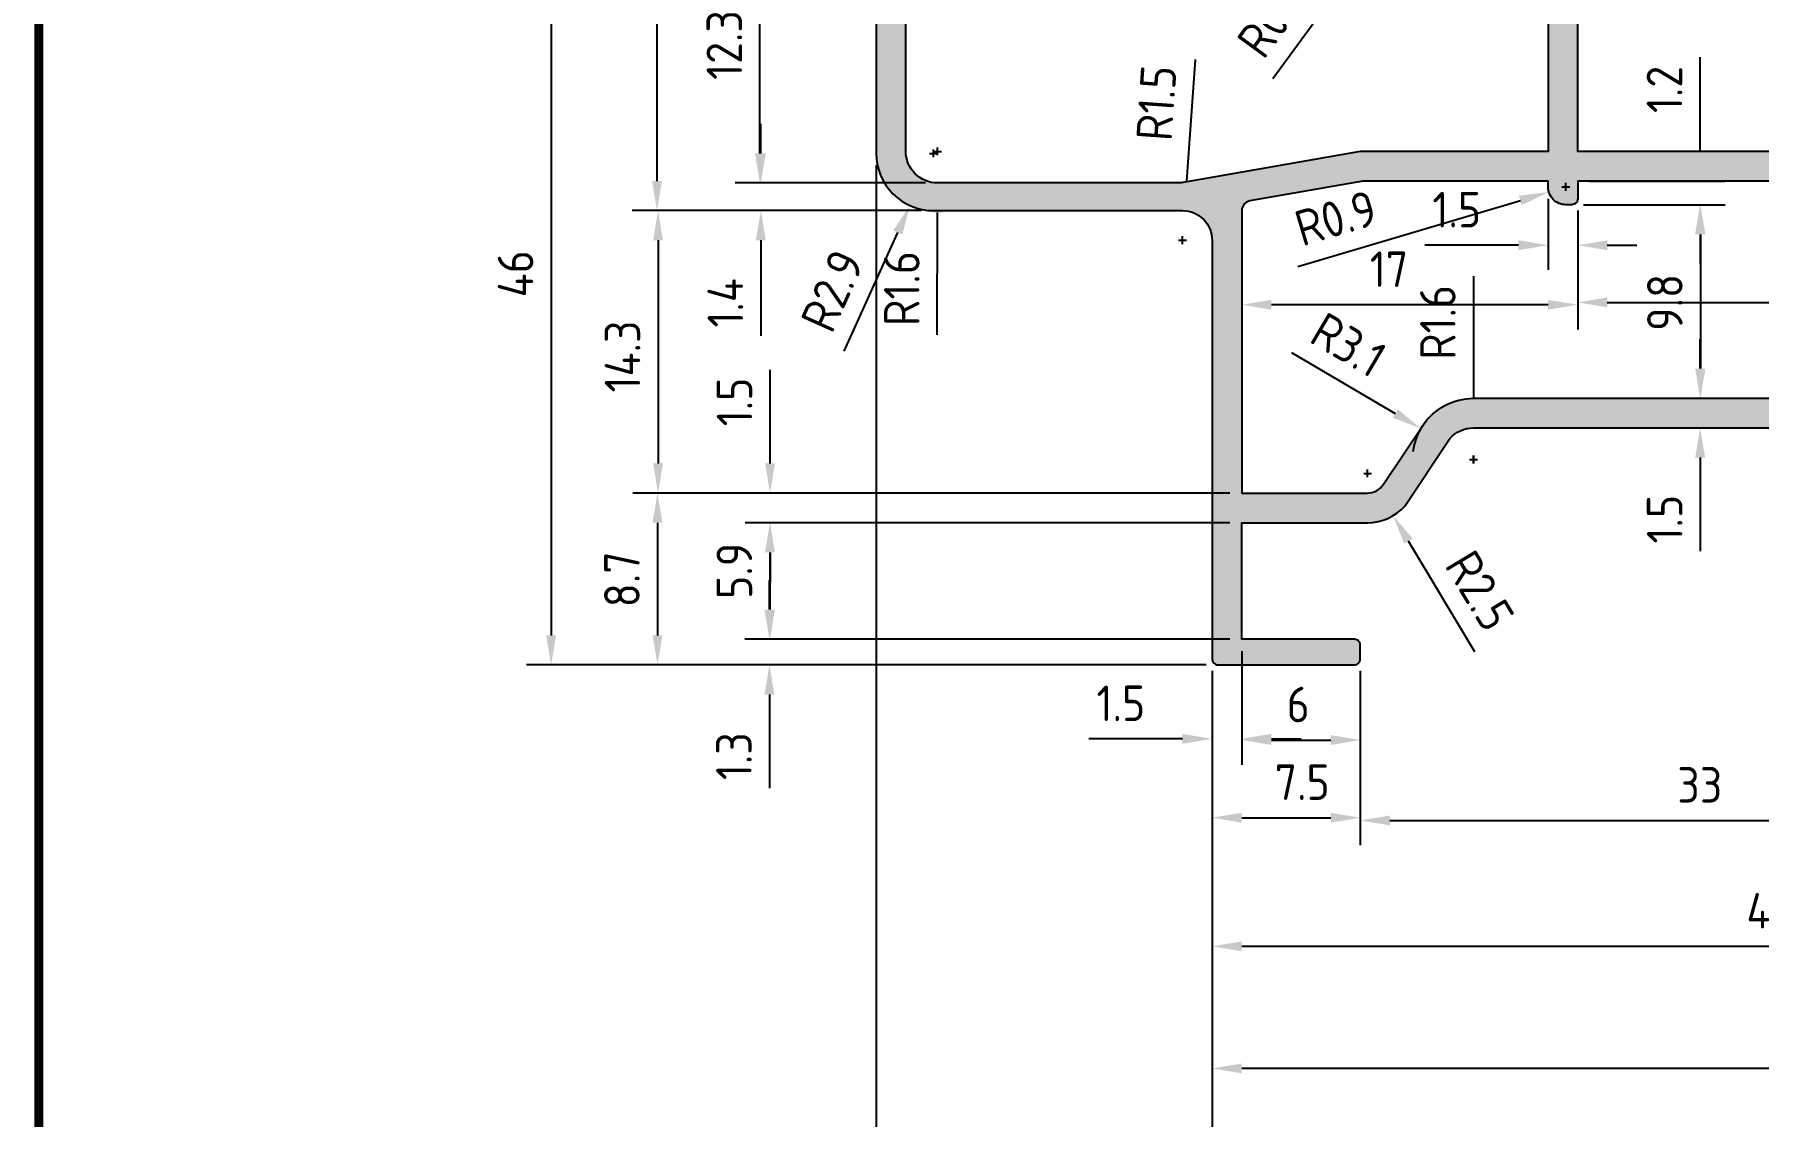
# Model space of a CAD drawing. Extents: x -182 to 128, y 228 to 491.
# Drawn here: x -52.3 to 34.9, y 345.1 to 399.9 of the extents above; entities that cross this region are included whole.
import ezdxf

# ---------------------------------------------------------------- set-up
doc = ezdxf.new("R2010")
doc.units = 0
doc.header["$MEASUREMENT"] = 0
doc.linetypes.add('SOLID', pattern=[0])
doc.layers.get('0').update_dxf_attribs({"linetype": 'SOLID'})
doc.layers.add('DIM', color=5, linetype='SOLID')
doc.layers.add('FRAME 025', color=7, linetype='Continuous', lineweight=15)
doc.styles.add('ISO Proportional', font='isocp')
doc.dimstyles.new('1', dxfattribs={"dimtxt": 1.8, "dimasz": 1.5, "dimexe": 1.25, "dimexo": 0.6, "dimgap": 0.5, "dimtad": 0, "dimdec": 1, "dimdsep": 46, "dimlunit": 6, "dimtxsty": 'ISO Proportional', "dimcen": 0.2, "dimclrd": 252, "dimclre": 252, "dimclrt": 5, "dimadec": 0, "dimazin": 0, "dimtfac": 1, "dimtdec": 1, "dimtofl": 0, "dimtmove": 0, "dimatfit": 3, "dimfxl": 1.25, "dimtvp": 1, "dimtolj": 1, "dimtzin": 0, "dimarcsym": 0})

# ---------------------------------------------------------------- blocks, each defined once
blk = doc.blocks.new('*D332')
at = {"layer": 'Defpoints', "color": 0, "linetype": 'Continuous', "transparency": 16777216}
for p in [(-9.73, 439.686), (-9.73, 412.436), (81.77, 339.934)]:
    blk.add_point(p, dxfattribs=at)
at = {"layer": 'DIM', "color": 252, "linetype": 'Continuous', "lineweight": -2, "transparency": 16777216}
for p, q in [((-9.73, 413.036), (-9.73, 440.936)), ((81.77, 340.534), (81.77, 440.936)), ((80.27, 439.686), (-8.23, 439.686))]:
    blk.add_line(p, q, dxfattribs=at)
at = {"layer": 'DIM', "color": 252, "linetype": 'Continuous', "transparency": 16777216}
for points in [[(-8.23, 439.936), (-8.23, 439.436), (-9.73, 439.686)], [(80.27, 439.936), (80.27, 439.436), (81.77, 439.686)]]:
    blk.add_solid(points, dxfattribs=at)
at = {"layer": 'DIM', "color": 5, "linetype": 'Continuous', "transparency": 16777216, "insert": (30.982, 441.486), "char_height": 1.8, "attachment_point": 5, "style": 'ISO Proportional'}
blk.add_mtext('\\A1;91.5', dxfattribs=at)
blk = doc.blocks.new('*D362')
at = {"layer": 'Defpoints', "color": 0, "linetype": 'Continuous', "transparency": 16777216}
for p in [(7.27, 368.234), (67.77, 314.234), (7.27, 298.976)]:
    blk.add_point(p, dxfattribs=at)
at = {"layer": 'DIM', "color": 252, "linetype": 'Continuous', "lineweight": -2, "transparency": 16777216}
for p, q in [((7.27, 367.634), (7.27, 297.726)), ((67.77, 313.634), (67.77, 297.726)), ((66.27, 298.976), (8.77, 298.976))]:
    blk.add_line(p, q, dxfattribs=at)
at = {"layer": 'DIM', "color": 252, "linetype": 'Continuous', "transparency": 16777216}
for points in [[(8.77, 299.226), (8.77, 298.726), (7.27, 298.976)], [(66.27, 299.226), (66.27, 298.726), (67.77, 298.976)]]:
    blk.add_solid(points, dxfattribs=at)
at = {"layer": 'DIM', "color": 5, "linetype": 'Continuous', "transparency": 16777216, "insert": (41.304, 300.776), "char_height": 1.8, "attachment_point": 5, "style": 'ISO Proportional'}
blk.add_mtext('\\A1;60.5', dxfattribs=at)
blk = doc.blocks.new('*D363')
at = {"layer": 'Defpoints', "color": 0, "linetype": 'Continuous', "transparency": 16777216}
for p in [(-9.73, 393.834), (7.27, 368.234), (-9.73, 298.837)]:
    blk.add_point(p, dxfattribs=at)
at = {"layer": 'DIM', "color": 252, "linetype": 'Continuous', "lineweight": -2, "transparency": 16777216}
for p, q in [((-9.73, 393.234), (-9.73, 297.587)), ((7.27, 367.634), (7.27, 297.587)), ((5.77, 298.837), (-8.23, 298.837))]:
    blk.add_line(p, q, dxfattribs=at)
at = {"layer": 'DIM', "color": 252, "linetype": 'Continuous', "transparency": 16777216}
for points in [[(-8.23, 299.087), (-8.23, 298.587), (-9.73, 298.837)], [(5.77, 299.087), (5.77, 298.587), (7.27, 298.837)]]:
    blk.add_solid(points, dxfattribs=at)
at = {"layer": 'DIM', "color": 5, "linetype": 'Continuous', "transparency": 16777216, "insert": (-2.115, 300.637), "char_height": 1.8, "attachment_point": 5, "style": 'ISO Proportional'}
blk.add_mtext('\\A1;17', dxfattribs=at)
blk = doc.blocks.new('*D364')
at = {"layer": 'Defpoints', "color": 0, "linetype": 'Continuous', "transparency": 16777216}
for p in [(-9.73, 393.834), (81.77, 339.934), (81.77, 294.654)]:
    blk.add_point(p, dxfattribs=at)
at = {"layer": 'DIM', "color": 252, "linetype": 'Continuous', "lineweight": -2, "transparency": 16777216}
for p, q in [((-9.73, 393.234), (-9.73, 293.404)), ((81.77, 339.334), (81.77, 293.404)), ((-8.23, 294.654), (80.27, 294.654))]:
    blk.add_line(p, q, dxfattribs=at)
at = {"layer": 'DIM', "color": 252, "linetype": 'Continuous', "transparency": 16777216}
for points in [[(-8.23, 294.904), (-8.23, 294.404), (-9.73, 294.654)], [(80.27, 294.904), (80.27, 294.404), (81.77, 294.654)]]:
    blk.add_solid(points, dxfattribs=at)
at = {"layer": 'DIM', "color": 5, "linetype": 'Continuous', "transparency": 16777216, "insert": (33.665, 296.454), "char_height": 1.8, "attachment_point": 5, "style": 'ISO Proportional'}
blk.add_mtext('\\A1;91.5', dxfattribs=at)
blk = doc.blocks.new('*D365')
at = {"layer": 'Defpoints', "color": 0, "linetype": 'Continuous', "transparency": 16777216}
for p in [(7.27, 368.234), (68.27, 367.934), (7.27, 347.508)]:
    blk.add_point(p, dxfattribs=at)
at = {"layer": 'DIM', "color": 252, "linetype": 'Continuous', "lineweight": -2, "transparency": 16777216}
for p, q in [((7.27, 367.634), (7.27, 346.258)), ((68.27, 367.334), (68.27, 346.258)), ((66.77, 347.508), (8.77, 347.508))]:
    blk.add_line(p, q, dxfattribs=at)
at = {"layer": 'DIM', "color": 252, "linetype": 'Continuous', "transparency": 16777216}
for points in [[(8.77, 347.758), (8.77, 347.258), (7.27, 347.508)], [(66.77, 347.758), (66.77, 347.258), (68.27, 347.508)]]:
    blk.add_solid(points, dxfattribs=at)
at = {"layer": 'DIM', "color": 5, "linetype": 'Continuous', "transparency": 16777216, "insert": (37.837, 349.308), "char_height": 1.8, "attachment_point": 5, "style": 'ISO Proportional'}
blk.add_mtext('\\A1;61', dxfattribs=at)
blk = doc.blocks.new('*D366')
at = {"layer": 'Defpoints', "color": 0, "linetype": 'Continuous', "transparency": 16777216}
for p in [(52.27, 369.434), (7.27, 368.234), (7.27, 353.69)]:
    blk.add_point(p, dxfattribs=at)
at = {"layer": 'DIM', "color": 252, "linetype": 'Continuous', "lineweight": -2, "transparency": 16777216}
for p, q in [((52.27, 368.834), (52.27, 352.44)), ((7.27, 367.634), (7.27, 352.44)), ((50.77, 353.69), (8.77, 353.69))]:
    blk.add_line(p, q, dxfattribs=at)
at = {"layer": 'DIM', "color": 252, "linetype": 'Continuous', "transparency": 16777216}
for points in [[(8.77, 353.94), (8.77, 353.44), (7.27, 353.69)], [(50.77, 353.94), (50.77, 353.44), (52.27, 353.69)]]:
    blk.add_solid(points, dxfattribs=at)
at = {"layer": 'DIM', "color": 5, "linetype": 'Continuous', "transparency": 16777216, "insert": (35.506, 355.49), "char_height": 1.8, "attachment_point": 5, "style": 'ISO Proportional'}
blk.add_mtext('\\A1;45', dxfattribs=at)
blk = doc.blocks.new('*D368')
at = {"layer": 'Defpoints', "color": 0, "linetype": 'Continuous', "transparency": 16777216}
for p in [(7.27, 368.234), (14.77, 368.234), (14.77, 360.202)]:
    blk.add_point(p, dxfattribs=at)
at = {"layer": 'DIM', "color": 252, "linetype": 'Continuous', "lineweight": -2, "transparency": 16777216}
for p, q in [((7.27, 367.634), (7.27, 358.952)), ((14.77, 367.634), (14.77, 358.952)), ((8.77, 360.202), (13.27, 360.202))]:
    blk.add_line(p, q, dxfattribs=at)
at = {"layer": 'DIM', "color": 252, "linetype": 'Continuous', "transparency": 16777216}
for points in [[(8.77, 360.452), (8.77, 359.952), (7.27, 360.202)], [(13.27, 360.452), (13.27, 359.952), (14.77, 360.202)]]:
    blk.add_solid(points, dxfattribs=at)
at = {"layer": 'DIM', "color": 5, "linetype": 'Continuous', "transparency": 16777216, "insert": (11.831, 362.002), "char_height": 1.8, "attachment_point": 5, "style": 'ISO Proportional'}
blk.add_mtext('\\A1;7.5', dxfattribs=at)
blk = doc.blocks.new('*D369')
at = {"layer": 'Defpoints', "color": 0, "linetype": 'Continuous', "transparency": 16777216}
for p in [(14.77, 368.234), (47.77, 368.234), (47.77, 360.064)]:
    blk.add_point(p, dxfattribs=at)
at = {"layer": 'DIM', "color": 252, "linetype": 'Continuous', "lineweight": -2, "transparency": 16777216}
for p, q in [((14.77, 367.634), (14.77, 358.814)), ((47.77, 367.634), (47.77, 358.814)), ((16.27, 360.064), (46.27, 360.064))]:
    blk.add_line(p, q, dxfattribs=at)
at = {"layer": 'DIM', "color": 252, "linetype": 'Continuous', "transparency": 16777216}
for points in [[(16.27, 360.314), (16.27, 359.814), (14.77, 360.064)], [(46.27, 360.314), (46.27, 359.814), (47.77, 360.064)]]:
    blk.add_solid(points, dxfattribs=at)
at = {"layer": 'DIM', "color": 5, "linetype": 'Continuous', "transparency": 16777216, "insert": (31.95, 361.864), "char_height": 1.8, "attachment_point": 5, "style": 'ISO Proportional'}
blk.add_mtext('\\A1;33', dxfattribs=at)
blk = doc.blocks.new('*D371')
at = {"layer": 'Defpoints', "color": 0, "linetype": 'Continuous', "transparency": 16777216}
for p in [(8.77, 369.234), (14.77, 368.234), (14.77, 364.134)]:
    blk.add_point(p, dxfattribs=at)
at = {"layer": 'DIM', "color": 252, "linetype": 'Continuous', "lineweight": -2, "transparency": 16777216}
for p, q in [((8.77, 368.634), (8.77, 362.884)), ((14.77, 367.634), (14.77, 362.884)), ((10.27, 364.134), (13.27, 364.134))]:
    blk.add_line(p, q, dxfattribs=at)
at = {"layer": 'DIM', "color": 252, "linetype": 'Continuous', "transparency": 16777216}
for points in [[(10.27, 364.384), (10.27, 363.884), (8.77, 364.134)], [(13.27, 364.384), (13.27, 363.884), (14.77, 364.134)]]:
    blk.add_solid(points, dxfattribs=at)
at = {"layer": 'DIM', "color": 5, "linetype": 'Continuous', "transparency": 16777216, "insert": (11.627, 365.934), "char_height": 1.8, "attachment_point": 5, "style": 'ISO Proportional'}
blk.add_mtext('\\A1;6', dxfattribs=at)
blk = doc.blocks.new('*D372')
at = {"layer": 'Defpoints', "color": 0, "linetype": 'Continuous', "transparency": 16777216}
for p in [(8.77, 369.234), (7.27, 368.234), (7.27, 364.195)]:
    blk.add_point(p, dxfattribs=at)
at = {"layer": 'DIM', "color": 252, "linetype": 'Continuous', "lineweight": -2, "transparency": 16777216}
for p, q in [((8.77, 368.634), (8.77, 362.945)), ((7.27, 367.634), (7.27, 362.945)), ((5.77, 364.195), (1.035, 364.195)), ((10.27, 364.195), (11.77, 364.195))]:
    blk.add_line(p, q, dxfattribs=at)
at = {"layer": 'DIM', "color": 252, "linetype": 'Continuous', "transparency": 16777216}
for points in [[(5.77, 364.445), (5.77, 363.945), (7.27, 364.195)], [(10.27, 364.445), (10.27, 363.945), (8.77, 364.195)]]:
    blk.add_solid(points, dxfattribs=at)
at = {"layer": 'DIM', "color": 5, "linetype": 'Continuous', "transparency": 16777216, "insert": (2.652, 365.995), "char_height": 1.8, "attachment_point": 5, "style": 'ISO Proportional'}
blk.add_mtext('\\A1;1.5', dxfattribs=at)
blk = doc.blocks.new('*D375')
at = {"layer": 'Defpoints', "color": 0, "linetype": 'Continuous', "transparency": 16777216}
for p in [(-8.23, 413.936), (-26.182, 367.934), (7.57, 367.934)]:
    blk.add_point(p, dxfattribs=at)
at = {"layer": 'DIM', "color": 252, "linetype": 'Continuous', "lineweight": -2, "transparency": 16777216}
for p, q in [((-8.83, 413.936), (-27.432, 413.936)), ((-26.182, 412.436), (-26.182, 369.434)), ((6.97, 367.934), (-27.432, 367.934))]:
    blk.add_line(p, q, dxfattribs=at)
at = {"layer": 'DIM', "color": 252, "linetype": 'Continuous', "transparency": 16777216}
for points in [[(-26.432, 412.436), (-25.932, 412.436), (-26.182, 413.936)], [(-26.432, 369.434), (-25.932, 369.434), (-26.182, 367.934)]]:
    blk.add_solid(points, dxfattribs=at)
at = {"layer": 'DIM', "color": 5, "linetype": 'Continuous', "transparency": 16777216, "insert": (-27.982, 387.737), "char_height": 1.8, "attachment_point": 5, "rotation": 90, "style": 'ISO Proportional'}
blk.add_mtext('\\A1;46', dxfattribs=at)
blk = doc.blocks.new('*D376')
at = {"layer": 'Defpoints', "color": 0, "linetype": 'Continuous', "transparency": 16777216}
for p in [(-20.822, 413.936), (-8.23, 413.936), (-6.83, 390.934)]:
    blk.add_point(p, dxfattribs=at)
at = {"layer": 'DIM', "color": 252, "linetype": 'Continuous', "lineweight": -2, "transparency": 16777216}
for p, q in [((-8.83, 413.936), (-22.072, 413.936)), ((-20.822, 392.434), (-20.822, 412.436)), ((-7.43, 390.934), (-22.072, 390.934))]:
    blk.add_line(p, q, dxfattribs=at)
at = {"layer": 'DIM', "color": 252, "linetype": 'Continuous', "transparency": 16777216}
for points in [[(-21.072, 412.436), (-20.572, 412.436), (-20.822, 413.936)], [(-21.072, 392.434), (-20.572, 392.434), (-20.822, 390.934)]]:
    blk.add_solid(points, dxfattribs=at)
at = {"layer": 'DIM', "color": 5, "linetype": 'Continuous', "transparency": 16777216, "insert": (-22.623, 403.669), "char_height": 1.8, "attachment_point": 5, "rotation": 90, "style": 'ISO Proportional'}
blk.add_mtext('\\A1;23', dxfattribs=at)
blk = doc.blocks.new('*D377')
at = {"layer": 'Defpoints', "color": 0, "linetype": 'Continuous', "transparency": 16777216}
for p in [(-6.83, 390.934), (-20.769, 376.634), (8.77, 376.634)]:
    blk.add_point(p, dxfattribs=at)
at = {"layer": 'DIM', "color": 252, "linetype": 'Continuous', "lineweight": -2, "transparency": 16777216}
for p, q in [((-7.43, 390.934), (-22.019, 390.934)), ((-20.769, 389.434), (-20.769, 378.134)), ((8.17, 376.634), (-22.019, 376.634))]:
    blk.add_line(p, q, dxfattribs=at)
at = {"layer": 'DIM', "color": 252, "linetype": 'Continuous', "transparency": 16777216}
for points in [[(-21.019, 389.434), (-20.519, 389.434), (-20.769, 390.934)], [(-21.019, 378.134), (-20.519, 378.134), (-20.769, 376.634)]]:
    blk.add_solid(points, dxfattribs=at)
at = {"layer": 'DIM', "color": 5, "linetype": 'Continuous', "transparency": 16777216, "insert": (-22.569, 383.55), "char_height": 1.8, "attachment_point": 5, "rotation": 90, "style": 'ISO Proportional'}
blk.add_mtext('\\A1;14.3', dxfattribs=at)
blk = doc.blocks.new('*D378')
at = {"layer": 'Defpoints', "color": 0, "linetype": 'Continuous', "transparency": 16777216}
for p in [(8.77, 376.634), (-20.799, 367.934), (7.57, 367.934)]:
    blk.add_point(p, dxfattribs=at)
at = {"layer": 'DIM', "color": 252, "linetype": 'Continuous', "lineweight": -2, "transparency": 16777216}
for p, q in [((8.17, 376.634), (-22.049, 376.634)), ((-20.799, 375.134), (-20.799, 369.434)), ((6.97, 367.934), (-22.049, 367.934))]:
    blk.add_line(p, q, dxfattribs=at)
at = {"layer": 'DIM', "color": 252, "linetype": 'Continuous', "transparency": 16777216}
for points in [[(-21.049, 375.134), (-20.549, 375.134), (-20.799, 376.634)], [(-21.049, 369.434), (-20.549, 369.434), (-20.799, 367.934)]]:
    blk.add_solid(points, dxfattribs=at)
at = {"layer": 'DIM', "color": 5, "linetype": 'Continuous', "transparency": 16777216, "insert": (-22.599, 372.269), "char_height": 1.8, "attachment_point": 5, "rotation": 90, "style": 'ISO Proportional'}
blk.add_mtext('\\A1;8.7', dxfattribs=at)
blk = doc.blocks.new('*D379')
at = {"layer": 'Defpoints', "color": 0, "linetype": 'Continuous', "transparency": 16777216}
for p in [(50.77, 392.434), (25.77, 391.534), (50.77, 386.288)]:
    blk.add_point(p, dxfattribs=at)
at = {"layer": 'DIM', "color": 252, "linetype": 'Continuous', "lineweight": -2, "transparency": 16777216}
for p, q in [((50.77, 391.834), (50.77, 385.038)), ((25.77, 390.934), (25.77, 385.038)), ((27.27, 386.288), (49.27, 386.288))]:
    blk.add_line(p, q, dxfattribs=at)
at = {"layer": 'DIM', "color": 252, "linetype": 'Continuous', "transparency": 16777216}
for points in [[(27.27, 386.538), (27.27, 386.038), (25.77, 386.288)], [(49.27, 386.538), (49.27, 386.038), (50.77, 386.288)]]:
    blk.add_solid(points, dxfattribs=at)
at = {"layer": 'DIM', "color": 5, "linetype": 'Continuous', "transparency": 16777216, "insert": (38.089, 388.088), "char_height": 1.8, "attachment_point": 5, "style": 'ISO Proportional'}
blk.add_mtext('\\A1;25', dxfattribs=at)
blk = doc.blocks.new('*D380')
at = {"layer": 'Defpoints', "color": 0, "linetype": 'Continuous', "transparency": 16777216}
for p in [(8.77, 375.134), (-15.107, 369.234), (8.77, 369.234)]:
    blk.add_point(p, dxfattribs=at)
at = {"layer": 'DIM', "color": 252, "linetype": 'Continuous', "lineweight": -2, "transparency": 16777216}
for p, q in [((8.17, 375.134), (-16.357, 375.134)), ((-15.107, 373.634), (-15.107, 370.734)), ((8.17, 369.234), (-16.357, 369.234))]:
    blk.add_line(p, q, dxfattribs=at)
at = {"layer": 'DIM', "color": 252, "linetype": 'Continuous', "transparency": 16777216}
for points in [[(-15.357, 373.634), (-14.857, 373.634), (-15.107, 375.134)], [(-15.357, 370.734), (-14.857, 370.734), (-15.107, 369.234)]]:
    blk.add_solid(points, dxfattribs=at)
at = {"layer": 'DIM', "color": 5, "linetype": 'Continuous', "transparency": 16777216, "insert": (-16.907, 372.698), "char_height": 1.8, "attachment_point": 5, "rotation": 90, "style": 'ISO Proportional'}
blk.add_mtext('\\A1;5.9', dxfattribs=at)
blk = doc.blocks.new('*D381')
at = {"layer": 'Defpoints', "color": 0, "linetype": 'Continuous', "transparency": 16777216}
for p in [(-15.101, 376.634), (8.77, 376.634), (8.77, 375.134)]:
    blk.add_point(p, dxfattribs=at)
at = {"layer": 'DIM', "color": 252, "linetype": 'Continuous', "lineweight": -2, "transparency": 16777216}
for p, q in [((-15.101, 378.134), (-15.101, 382.868)), ((8.17, 376.634), (-16.351, 376.634)), ((8.17, 375.134), (-16.351, 375.134)), ((-15.101, 373.634), (-15.101, 372.134))]:
    blk.add_line(p, q, dxfattribs=at)
at = {"layer": 'DIM', "color": 252, "linetype": 'Continuous', "transparency": 16777216}
for points in [[(-15.351, 378.134), (-14.851, 378.134), (-15.101, 376.634)], [(-15.351, 373.634), (-14.851, 373.634), (-15.101, 375.134)]]:
    blk.add_solid(points, dxfattribs=at)
at = {"layer": 'DIM', "color": 5, "linetype": 'Continuous', "transparency": 16777216, "insert": (-16.901, 381.251), "char_height": 1.8, "attachment_point": 5, "rotation": 90, "style": 'ISO Proportional'}
blk.add_mtext('\\A1;1.5', dxfattribs=at)
blk = doc.blocks.new('*D382')
at = {"layer": 'Defpoints', "color": 0, "linetype": 'Continuous', "transparency": 16777216}
for p in [(8.77, 369.234), (-15.132, 367.934), (7.57, 367.934)]:
    blk.add_point(p, dxfattribs=at)
at = {"layer": 'DIM', "color": 252, "linetype": 'Continuous', "lineweight": -2, "transparency": 16777216}
for p, q in [((-15.132, 370.734), (-15.132, 372.234)), ((8.17, 369.234), (-16.382, 369.234)), ((6.97, 367.934), (-16.382, 367.934)), ((-15.132, 366.434), (-15.132, 361.699))]:
    blk.add_line(p, q, dxfattribs=at)
at = {"layer": 'DIM', "color": 252, "linetype": 'Continuous', "transparency": 16777216}
for points in [[(-15.382, 370.734), (-14.882, 370.734), (-15.132, 369.234)], [(-15.382, 366.434), (-14.882, 366.434), (-15.132, 367.934)]]:
    blk.add_solid(points, dxfattribs=at)
at = {"layer": 'DIM', "color": 5, "linetype": 'Continuous', "transparency": 16777216, "insert": (-16.932, 363.316), "char_height": 1.8, "attachment_point": 5, "rotation": 90, "style": 'ISO Proportional'}
blk.add_mtext('\\A1;1.3', dxfattribs=at)
blk = doc.blocks.new('*D383')
at = {"layer": 'Defpoints', "color": 0, "linetype": 'Continuous', "transparency": 16777216}
for p in [(-15.567, 392.334), (-6.63, 392.334), (-6.83, 390.934)]:
    blk.add_point(p, dxfattribs=at)
at = {"layer": 'DIM', "color": 252, "linetype": 'Continuous', "lineweight": -2, "transparency": 16777216}
for p, q in [((-15.567, 393.834), (-15.567, 395.334)), ((-7.23, 392.334), (-16.817, 392.334)), ((-7.43, 390.934), (-16.817, 390.934)), ((-15.567, 389.434), (-15.567, 384.594))]:
    blk.add_line(p, q, dxfattribs=at)
at = {"layer": 'DIM', "color": 252, "linetype": 'Continuous', "transparency": 16777216}
for points in [[(-15.817, 393.834), (-15.317, 393.834), (-15.567, 392.334)], [(-15.817, 389.434), (-15.317, 389.434), (-15.567, 390.934)]]:
    blk.add_solid(points, dxfattribs=at)
at = {"layer": 'DIM', "color": 5, "linetype": 'Continuous', "transparency": 16777216, "insert": (-17.367, 386.264), "char_height": 1.8, "attachment_point": 5, "rotation": 90, "style": 'ISO Proportional'}
blk.add_mtext('\\A1;1.4', dxfattribs=at)
blk = doc.blocks.new('*D384')
at = {"layer": 'Defpoints', "color": 0, "linetype": 'Continuous', "transparency": 16777216}
for p in [(-15.617, 404.626), (-8.23, 404.626), (-6.63, 392.334)]:
    blk.add_point(p, dxfattribs=at)
at = {"layer": 'DIM', "color": 252, "linetype": 'Continuous', "lineweight": -2, "transparency": 16777216}
for p, q in [((-8.83, 404.626), (-16.867, 404.626)), ((-15.617, 393.834), (-15.617, 403.126)), ((-7.23, 392.334), (-16.867, 392.334))]:
    blk.add_line(p, q, dxfattribs=at)
at = {"layer": 'DIM', "color": 252, "linetype": 'Continuous', "transparency": 16777216}
for points in [[(-15.867, 403.126), (-15.367, 403.126), (-15.617, 404.626)], [(-15.867, 393.834), (-15.367, 393.834), (-15.617, 392.334)]]:
    blk.add_solid(points, dxfattribs=at)
at = {"layer": 'DIM', "color": 5, "linetype": 'Continuous', "transparency": 16777216, "insert": (-17.417, 399.319), "char_height": 1.8, "attachment_point": 5, "rotation": 90, "style": 'ISO Proportional'}
blk.add_mtext('\\A1;12.3', dxfattribs=at)
blk = doc.blocks.new('*D422')
at = {"layer": 'Defpoints', "color": 0, "linetype": 'Continuous', "transparency": 16777216}
for p in [(8.77, 390.933), (25.77, 391.534), (8.77, 386.17)]:
    blk.add_point(p, dxfattribs=at)
at = {"layer": 'DIM', "color": 252, "linetype": 'Continuous', "lineweight": -2, "transparency": 16777216}
for p, q in [((25.77, 390.934), (25.77, 384.92)), ((8.77, 390.333), (8.77, 384.92)), ((24.27, 386.17), (10.27, 386.17))]:
    blk.add_line(p, q, dxfattribs=at)
at = {"layer": 'DIM', "color": 252, "linetype": 'Continuous', "transparency": 16777216}
for points in [[(10.27, 386.42), (10.27, 385.92), (8.77, 386.17)], [(24.27, 386.42), (24.27, 385.92), (25.77, 386.17)]]:
    blk.add_solid(points, dxfattribs=at)
at = {"layer": 'DIM', "color": 5, "linetype": 'Continuous', "transparency": 16777216, "insert": (16.22, 387.97), "char_height": 1.8, "attachment_point": 5, "style": 'ISO Proportional'}
blk.add_mtext('\\A1;17', dxfattribs=at)
blk = doc.blocks.new('*D423')
at = {"layer": 'Defpoints', "color": 0, "linetype": 'Continuous', "transparency": 16777216}
for p in [(25.77, 392.434), (31.962, 392.434), (25.47, 391.234)]:
    blk.add_point(p, dxfattribs=at)
at = {"layer": 'DIM', "color": 252, "linetype": 'Continuous', "lineweight": -2, "transparency": 16777216}
for p, q in [((31.962, 393.934), (31.962, 398.702)), ((26.37, 392.434), (33.212, 392.434)), ((26.07, 391.234), (33.212, 391.234)), ((31.962, 389.734), (31.962, 388.234))]:
    blk.add_line(p, q, dxfattribs=at)
at = {"layer": 'DIM', "color": 252, "linetype": 'Continuous', "transparency": 16777216}
for points in [[(31.712, 393.934), (32.212, 393.934), (31.962, 392.434)], [(31.712, 389.734), (32.212, 389.734), (31.962, 391.234)]]:
    blk.add_solid(points, dxfattribs=at)
at = {"layer": 'DIM', "color": 5, "linetype": 'Continuous', "transparency": 16777216, "insert": (30.162, 397.068), "char_height": 1.8, "attachment_point": 5, "rotation": 90, "style": 'ISO Proportional'}
blk.add_mtext('\\A1;1.2', dxfattribs=at)
blk = doc.blocks.new('*D424')
at = {"layer": 'Defpoints', "color": 0, "linetype": 'Continuous', "transparency": 16777216}
for p in [(25.47, 391.234), (20.506, 381.434), (31.982, 381.434)]:
    blk.add_point(p, dxfattribs=at)
at = {"layer": 'DIM', "color": 252, "linetype": 'Continuous', "lineweight": -2, "transparency": 16777216}
for p, q in [((26.07, 391.234), (33.232, 391.234)), ((31.982, 389.734), (31.982, 382.934)), ((21.106, 381.434), (33.232, 381.434))]:
    blk.add_line(p, q, dxfattribs=at)
at = {"layer": 'DIM', "color": 252, "linetype": 'Continuous', "transparency": 16777216}
for points in [[(31.732, 389.734), (32.232, 389.734), (31.982, 391.234)], [(31.732, 382.934), (32.232, 382.934), (31.982, 381.434)]]:
    blk.add_solid(points, dxfattribs=at)
at = {"layer": 'DIM', "color": 5, "linetype": 'Continuous', "transparency": 16777216, "insert": (30.182, 386.288), "char_height": 1.8, "attachment_point": 5, "rotation": 90, "style": 'ISO Proportional'}
blk.add_mtext('\\A1;9.8', dxfattribs=at)
blk = doc.blocks.new('*D425')
at = {"layer": 'Defpoints', "color": 0, "linetype": 'Continuous', "transparency": 16777216}
for p in [(20.506, 381.434), (20.492, 379.934), (31.969, 379.934)]:
    blk.add_point(p, dxfattribs=at)
at = {"layer": 'DIM', "color": 252, "linetype": 'Continuous', "lineweight": -2, "transparency": 16777216}
for p, q in [((31.969, 382.934), (31.969, 384.434)), ((21.106, 381.434), (33.219, 381.434)), ((21.092, 379.934), (33.219, 379.934)), ((31.969, 378.434), (31.969, 373.699))]:
    blk.add_line(p, q, dxfattribs=at)
at = {"layer": 'DIM', "color": 252, "linetype": 'Continuous', "transparency": 16777216}
for points in [[(31.719, 382.934), (32.219, 382.934), (31.969, 381.434)], [(31.719, 378.434), (32.219, 378.434), (31.969, 379.934)]]:
    blk.add_solid(points, dxfattribs=at)
at = {"layer": 'DIM', "color": 5, "linetype": 'Continuous', "transparency": 16777216, "insert": (30.169, 375.316), "char_height": 1.8, "attachment_point": 5, "rotation": 90, "style": 'ISO Proportional'}
blk.add_mtext('\\A1;1.5', dxfattribs=at)
blk = doc.blocks.new('*D426')
at = {"layer": 'Defpoints', "color": 0, "linetype": 'Continuous', "transparency": 16777216}
for p in [(24.27, 392.134), (25.77, 391.534), (24.27, 389.184)]:
    blk.add_point(p, dxfattribs=at)
at = {"layer": 'DIM', "color": 252, "linetype": 'Continuous', "lineweight": -2, "transparency": 16777216}
for p, q in [((24.27, 391.534), (24.27, 387.934)), ((25.77, 390.934), (25.77, 387.934)), ((22.77, 389.184), (18.035, 389.184)), ((27.27, 389.184), (28.77, 389.184))]:
    blk.add_line(p, q, dxfattribs=at)
at = {"layer": 'DIM', "color": 252, "linetype": 'Continuous', "transparency": 16777216}
for points in [[(22.77, 389.434), (22.77, 388.934), (24.27, 389.184)], [(27.27, 389.434), (27.27, 388.934), (25.77, 389.184)]]:
    blk.add_solid(points, dxfattribs=at)
at = {"layer": 'DIM', "color": 5, "linetype": 'Continuous', "transparency": 16777216, "insert": (19.652, 390.984), "char_height": 1.8, "attachment_point": 5, "style": 'ISO Proportional'}
blk.add_mtext('\\A1;1.5', dxfattribs=at)
blk = doc.blocks.new('*D448')
at = {"layer": 'Defpoints', "color": 0, "linetype": 'Continuous', "transparency": 16777216}
for p in [(15.036, 404.041), (15.42, 404.566)]:
    blk.add_point(p, dxfattribs=at)
at = {"layer": 'DIM', "color": 252, "linetype": 'Continuous', "lineweight": -2, "transparency": 16777216}
for p, q in [((15.22, 404.566), (15.62, 404.566)), ((15.42, 404.366), (15.42, 404.766)), ((10.334, 397.618), (14.15, 402.831))]:
    blk.add_line(p, q, dxfattribs=at)
at = {"layer": 'DIM', "color": 252, "linetype": 'Continuous', "transparency": 16777216}
blk.add_solid([(13.948, 402.978), (14.351, 402.683), (15.036, 404.041)], dxfattribs=at)
at = {"layer": 'DIM', "color": 5, "linetype": 'Continuous', "transparency": 16777216, "insert": (10.346, 400.682), "char_height": 1.8, "attachment_point": 5, "rotation": 53.7959, "style": 'ISO Proportional'}
blk.add_mtext('\\A1;R0.7', dxfattribs=at)
blk = doc.blocks.new('*D450')
at = {"layer": 'Defpoints', "color": 0, "linetype": 'Continuous', "transparency": 16777216}
for p in [(-6.83, 393.834), (-8.024, 391.191)]:
    blk.add_point(p, dxfattribs=at)
at = {"layer": 'DIM', "color": 252, "linetype": 'Continuous', "lineweight": -2, "transparency": 16777216}
for p, q in [((-7.03, 393.834), (-6.63, 393.834)), ((-6.83, 393.634), (-6.83, 394.034)), ((-11.352, 383.818), (-8.641, 389.823))]:
    blk.add_line(p, q, dxfattribs=at)
at = {"layer": 'DIM', "color": 252, "linetype": 'Continuous', "transparency": 16777216}
blk.add_solid([(-8.869, 389.926), (-8.413, 389.721), (-8.024, 391.191)], dxfattribs=at)
at = {"layer": 'DIM', "color": 5, "linetype": 'Continuous', "transparency": 16777216, "insert": (-11.946, 386.878), "char_height": 1.8, "attachment_point": 5, "rotation": 65.70188, "style": 'ISO Proportional'}
blk.add_mtext('\\A1;R2.9', dxfattribs=at)
blk = doc.blocks.new('*D451')
at = {"layer": 'Defpoints', "color": 0, "linetype": 'Continuous', "transparency": 16777216}
for p in [(-6.63, 393.934), (-6.632, 392.334)]:
    blk.add_point(p, dxfattribs=at)
at = {"layer": 'DIM', "color": 252, "linetype": 'Continuous', "lineweight": -2, "transparency": 16777216}
for p, q in [((-6.83, 393.934), (-6.43, 393.934)), ((-6.63, 393.734), (-6.63, 394.134)), ((-6.638, 384.644), (-6.633, 390.834))]:
    blk.add_line(p, q, dxfattribs=at)
at = {"layer": 'DIM', "color": 252, "linetype": 'Continuous', "transparency": 16777216}
blk.add_solid([(-6.883, 390.834), (-6.383, 390.833), (-6.632, 392.334)], dxfattribs=at)
at = {"layer": 'DIM', "color": 5, "linetype": 'Continuous', "transparency": 16777216, "insert": (-8.436, 386.991), "char_height": 1.8, "attachment_point": 5, "rotation": 89.95369, "style": 'ISO Proportional'}
blk.add_mtext('\\A1;R1.6', dxfattribs=at)
blk = doc.blocks.new('*D452')
at = {"layer": 'Defpoints', "color": 0, "linetype": 'Continuous', "transparency": 16777216}
for p in [(5.874, 390.93), (5.77, 389.434)]:
    blk.add_point(p, dxfattribs=at)
at = {"layer": 'DIM', "color": 252, "linetype": 'Continuous', "lineweight": -2, "transparency": 16777216}
for p, q in [((6.409, 398.586), (5.979, 392.426)), ((5.57, 389.434), (5.97, 389.434)), ((5.77, 389.234), (5.77, 389.634))]:
    blk.add_line(p, q, dxfattribs=at)
at = {"layer": 'DIM', "color": 252, "linetype": 'Continuous', "transparency": 16777216}
blk.add_solid([(5.729, 392.444), (6.228, 392.409), (5.874, 390.93)], dxfattribs=at)
at = {"layer": 'DIM', "color": 5, "linetype": 'Continuous', "transparency": 16777216, "insert": (4.451, 396.38), "char_height": 1.8, "attachment_point": 5, "rotation": 86.00295, "style": 'ISO Proportional'}
blk.add_mtext('\\A1;R1.5', dxfattribs=at)
blk = doc.blocks.new('*D453')
at = {"layer": 'Defpoints', "color": 0, "linetype": 'Continuous', "transparency": 16777216}
for p in [(15.141, 377.634), (16.43, 375.491)]:
    blk.add_point(p, dxfattribs=at)
at = {"layer": 'DIM', "color": 252, "linetype": 'Continuous', "lineweight": -2, "transparency": 16777216}
for p, q in [((15.141, 377.434), (15.141, 377.834)), ((14.941, 377.634), (15.341, 377.634)), ((20.571, 368.606), (17.203, 374.206))]:
    blk.add_line(p, q, dxfattribs=at)
at = {"layer": 'DIM', "color": 252, "linetype": 'Continuous', "transparency": 16777216}
blk.add_solid([(17.417, 374.335), (16.989, 374.077), (16.43, 375.491)], dxfattribs=at)
at = {"layer": 'DIM', "color": 5, "linetype": 'Continuous', "transparency": 16777216, "insert": (20.816, 371.691), "char_height": 1.8, "attachment_point": 5, "rotation": 301.02364, "style": 'ISO Proportional'}
blk.add_mtext('\\A1;R2.5', dxfattribs=at)
blk = doc.blocks.new('*D454')
at = {"layer": 'Defpoints', "color": 0, "linetype": 'Continuous', "transparency": 16777216}
for p in [(17.833, 379.905), (20.506, 378.334)]:
    blk.add_point(p, dxfattribs=at)
at = {"layer": 'DIM', "color": 252, "linetype": 'Continuous', "lineweight": -2, "transparency": 16777216}
for p, q in [((11.282, 383.757), (16.54, 380.665)), ((20.306, 378.334), (20.706, 378.334)), ((20.506, 378.134), (20.506, 378.534))]:
    blk.add_line(p, q, dxfattribs=at)
blk.add_arc((20.506, 378.334), 3.1, 146.27698, 172.64784, dxfattribs=at)
at = {"layer": 'DIM', "color": 252, "linetype": 'Continuous', "transparency": 16777216}
blk.add_solid([(16.667, 380.881), (16.414, 380.45), (17.833, 379.905)], dxfattribs=at)
at = {"layer": 'DIM', "color": 5, "linetype": 'Continuous', "transparency": 16777216, "insert": (14.177, 384.143), "char_height": 1.8, "attachment_point": 5, "rotation": 329.5447, "style": 'ISO Proportional'}
blk.add_mtext('\\A1;R3.1', dxfattribs=at)
blk = doc.blocks.new('*D455')
at = {"layer": 'Defpoints', "color": 0, "linetype": 'Continuous', "transparency": 16777216}
for p in [(20.492, 379.934), (20.492, 378.334)]:
    blk.add_point(p, dxfattribs=at)
at = {"layer": 'DIM', "color": 252, "linetype": 'Continuous', "lineweight": -2, "transparency": 16777216}
for p, q in [((20.492, 387.623), (20.492, 381.434)), ((20.292, 378.334), (20.692, 378.334)), ((20.492, 378.134), (20.492, 378.534))]:
    blk.add_line(p, q, dxfattribs=at)
at = {"layer": 'DIM', "color": 252, "linetype": 'Continuous', "transparency": 16777216}
blk.add_solid([(20.242, 381.434), (20.742, 381.434), (20.492, 379.934)], dxfattribs=at)
at = {"layer": 'DIM', "color": 5, "linetype": 'Continuous', "transparency": 16777216, "insert": (18.692, 385.278), "char_height": 1.8, "attachment_point": 5, "rotation": 90, "style": 'ISO Proportional'}
blk.add_mtext('\\A1;R1.6', dxfattribs=at)
blk = doc.blocks.new('*D463')
at = {"layer": 'Defpoints', "color": 0, "linetype": 'Continuous', "transparency": 16777216}
for p in [(24.307, 391.878), (25.17, 392.134)]:
    blk.add_point(p, dxfattribs=at)
at = {"layer": 'DIM', "color": 252, "linetype": 'Continuous', "lineweight": -2, "transparency": 16777216}
for p, q in [((24.97, 392.134), (25.37, 392.134)), ((25.17, 391.934), (25.17, 392.334)), ((11.604, 388.11), (22.869, 391.451))]:
    blk.add_line(p, q, dxfattribs=at)
at = {"layer": 'DIM', "color": 252, "linetype": 'Continuous', "transparency": 16777216}
blk.add_solid([(22.798, 391.691), (22.94, 391.212), (24.307, 391.878)], dxfattribs=at)
at = {"layer": 'DIM', "color": 5, "linetype": 'Continuous', "transparency": 16777216, "insert": (13.531, 390.559), "char_height": 1.8, "attachment_point": 5, "rotation": 16.52043, "style": 'ISO Proportional'}
blk.add_mtext('\\A1;R0.9', dxfattribs=at)

msp = doc.modelspace()

# ---------------------------------------------------------------- hatches: boundary and pattern name
at = {"layer": 'FRAME 025', "linetype": 'Continuous', "true_color": 0xc7c8ca}
h = msp.add_hatch(color=9, dxfattribs=at)
h.dxf.hatch_style = 1
h.paths.add_polyline_path([(73.27, 392.364, 0.327538), (76.77, 397.134), (76.77, 411.936, 0.414214), (74.77, 413.936, 0.414214), (72.77, 411.936), (72.77, 410.886, 1), (73.77, 410.886), (73.77, 411.936), (75.57, 411.936), (75.57, 401.436), (73.77, 401.436), (73.77, 402.486, 1), (72.77, 402.486), (72.77, 400.536, 0.414214), (73.07, 400.236), (75.27, 400.236), (75.27, 396.884, -0.414214), (72.02, 393.634), (61.77, 393.634), (61.77, 411.979, 0.356906), (60.968, 412.959), (56.478, 413.914, 0.105104), (56.062, 413.914), (51.552, 412.955, 0.351336), (50.77, 411.979), (50.77, 393.934), (25.77, 393.934), (25.77, 411.979, 0.356906), (24.968, 412.959), (20.478, 413.914, 0.105104), (20.062, 413.914), (15.552, 412.955, 0.351336), (14.77, 411.979), (14.77, 404.566, 1), (16.07, 404.566), (16.07, 406.611), (17.182, 407.724, 0.668162), (16.97, 408.236), (16.27, 408.236), (16.27, 411.574), (20.27, 412.424), (24.27, 411.574), (24.27, 408.236), (23.57, 408.236, 0.674462), (23.361, 407.72), (24.27, 406.811), (24.27, 393.934), (14.77, 393.934), (5.696, 392.334), (-6.63, 392.334, -0.414214), (-8.23, 393.934), (-8.23, 404.626), (-6.73, 406.934), (-6.73, 412.436, 0.414214), (-8.23, 413.936, 0.414214), (-9.73, 412.436), (-9.73, 393.834, 0.414214), (-6.83, 390.934), (5.77, 390.934, -0.414214), (7.27, 389.434), (7.27, 368.234, 0.414214), (7.57, 367.934), (14.47, 367.934, 0.414214), (14.77, 368.234), (14.77, 368.934, 0.414214), (14.47, 369.234), (8.77, 369.234), (8.77, 375.134), (15.141, 375.134, 0.21521), (17.016, 375.98), (19.292, 379.392, -0.215149), (20.492, 379.934), (37.71, 379.934), (37.91, 380.134), (38.11, 379.934), (50.77, 379.934), (50.77, 369.234), (48.07, 369.234, 0.414214), (47.77, 368.934), (47.77, 368.234, 0.414214), (48.07, 367.934), (68.27, 367.934, 0.243992), (75.27, 354.443), (75.27, 351.434, 0.414214), (75.57, 351.134), (75.97, 351.134, 0.414214), (76.27, 351.434), (76.27, 352.734), (78.37, 352.734), (78.37, 350.434, 0.414214), (78.67, 350.134), (78.899, 350.134), (79.833, 344.905, -0.043859), (80.27, 339.934, -0.056684), (79.542, 333.534), (78.67, 333.534, 0.414214), (78.37, 333.234), (78.37, 330.934), (76.27, 330.934), (76.27, 332.234, 0.414214), (75.97, 332.534), (75.57, 332.534, 0.414214), (75.27, 332.234), (75.27, 329.734, 0.414214), (75.57, 329.434), (77.669, 329.434, -0.53633), (78.038, 328.879, -0.081274), (73.145, 321.083, -0.69108), (72.27, 321.413), (72.27, 324.034, 0.414214), (71.97, 324.334), (68.07, 324.334, 0.414214), (67.77, 324.034), (67.77, 321.834, 0.414214), (68.07, 321.534), (68.47, 321.534, 0.414214), (68.77, 321.834), (68.77, 323.134), (70.77, 323.134), (70.77, 315.634, -0.414214), (70.27, 315.134), (68.77, 315.134), (68.77, 316.734, 0.414214), (68.47, 317.034), (68.07, 317.034, 0.414214), (67.77, 316.734), (67.77, 314.234, 0.414214), (68.07, 313.934), (70.27, 313.934, 0.414214), (72.27, 315.934), (72.27, 317.18, -0.200371), (72.863, 318.602, 0.200372), (81.77, 339.934, 0.04368), (81.313, 345.145), (79.8, 353.621, 0.266775), (79.608, 353.85, -0.314688), (69.77, 367.934), (69.77, 387.594, -0.327538)])
h.paths.add_polyline_path([(9.183, 391.425), (14.901, 392.434), (24.27, 392.434), (24.27, 392.134, 0.414214), (25.17, 391.234), (25.47, 391.234, 0.414214), (25.77, 391.534), (25.77, 392.434), (50.77, 392.434), (50.77, 381.434), (20.506, 381.434, 0.250612), (17.927, 380.055), (15.941, 377.079, -0.250612), (15.109, 376.634), (8.77, 376.634), (8.77, 390.933, -0.363971)], flags=16)
h.paths.add_polyline_path([(52.27, 406.811), (53.185, 407.727, 0.661893), (52.97, 408.236), (52.27, 408.236), (52.27, 411.574), (56.27, 412.424), (60.27, 411.574), (60.27, 408.236), (59.57, 408.236, 0.674465), (59.361, 407.72), (60.47, 406.611), (60.47, 392.134), (69.249, 392.134, -0.618064), (69.569, 391.494, 0.162249), (68.27, 387.594), (68.27, 369.434), (52.27, 369.434)], flags=16)
h.paths.add_polyline_path([(36.589, 386.754), (39.589, 386.754), (39.589, 389.439), (36.589, 389.439)], flags=8)
h.paths.add_polyline_path([(59.234, 378.401), (61.844, 378.401), (61.844, 381.002), (59.234, 381.002)], flags=8)
h.paths.add_polyline_path([(44.585, 378.412), (47.72, 378.412), (47.72, 381.007), (44.585, 381.007)], flags=24)
h.paths.add_polyline_path([(40.109, 379.116), (40.109, 382.251), (37.515, 382.251), (37.515, 379.116)], flags=24)
h.paths.add_polyline_path([(14.96, 386.71), (17.48, 386.71), (17.48, 389.23), (14.96, 389.23)], flags=8)
h.paths.add_polyline_path([(31.529, 384.541), (31.529, 388.035), (28.921, 388.035), (28.921, 384.541)], flags=8)
h.paths.add_polyline_path([(18.085, 389.649), (21.22, 389.649), (21.22, 392.244), (18.085, 392.244)], flags=8)
h.paths.add_polyline_path([(54.937, 400.021), (58.465, 400.021), (58.465, 402.631), (54.937, 402.631)], flags=8)
h.paths.add_polyline_path([(56.409, 386.152), (61.317, 386.663), (61.04, 389.324), (56.132, 388.813)], flags=8)
h.paths.add_polyline_path([(11.561, 384.133), (15.44, 381.852), (16.755, 384.089), (12.876, 386.37)], flags=8)
h.paths.add_polyline_path([(19.952, 382.984), (19.952, 387.573), (17.351, 387.573), (17.351, 382.984)], flags=8)
h.paths.add_polyline_path([(11.523, 388.558), (16.306, 389.977), (15.564, 392.477), (10.781, 391.059)], flags=24)

# ---------------------------------------------------------------- linework, layer by layer
at = {"color": 5, "const_width": 0.451}
msp.add_lwpolyline([(128.219, 491.02), (-52.101, 491.02), (-52.101, 232.261)], dxfattribs=at)
at = {"linetype": 'SOLID'}
for points in [[(-9.73, 412.436), (-9.73, 393.834, 0.414214), (-6.83, 390.934), (5.77, 390.934, -0.414214), (7.27, 389.434), (7.27, 368.234, 0.414214), (7.57, 367.934), (14.47, 367.934, 0.414214), (14.77, 368.234), (14.77, 368.934, 0.414214), (14.47, 369.234), (8.77, 369.234), (8.77, 375.134), (15.141, 375.134, 0.21521), (17.016, 375.98), (19.292, 379.392)], [(50.77, 393.934), (25.77, 393.934), (25.77, 411.979, 0.356906)], [(24.27, 406.811), (24.27, 393.934), (14.77, 393.934), (5.696, 392.334), (-6.63, 392.334, -0.414214), (-8.23, 393.934), (-8.23, 404.626)], [(19.292, 379.392, -0.215186), (20.492, 379.934), (37.71, 379.934), (37.91, 380.134), (38.11, 379.934), (50.77, 379.934), (50.77, 369.234), (48.07, 369.234, 0.414214), (47.77, 368.934), (47.77, 368.234, 0.414214), (48.07, 367.934), (68.27, 367.934, 0.243992), (75.27, 354.443), (75.27, 351.434, 0.414214), (75.57, 351.134), (75.97, 351.134, 0.414214), (76.27, 351.434), (76.27, 352.734), (78.37, 352.734), (78.37, 350.434, 0.414214), (78.67, 350.134), (78.899, 350.134), (79.833, 344.905, -0.043859)]]:
    msp.add_lwpolyline(points, format="xyb", dxfattribs=at)
msp.add_lwpolyline([(9.183, 391.425, 0.363971), (8.77, 390.933), (8.77, 376.634), (15.109, 376.634, 0.250612), (15.941, 377.079), (17.927, 380.055, -0.250612), (20.506, 381.434), (50.77, 381.434), (50.77, 392.434), (25.77, 392.434), (25.77, 391.534, -0.414214), (25.47, 391.234), (25.17, 391.234, -0.414214), (24.27, 392.134), (24.27, 392.434), (14.901, 392.434)], format="xyb", close=True, dxfattribs=at)

# ---------------------------------------------------------------- dimensions: what is measured, and where the dimension line sits
at = {"layer": 'DIM', "linetype": 'Continuous'}
for base, p1, p2, picture, middle in [((-9.73, 439.686), (81.77, 339.934), (-9.73, 412.436), '*D332', (30.982, 439.686)), ((-9.73, 298.837), (7.27, 368.234), (-9.73, 393.834), '*D363', (-2.115, 298.837)), ((81.77, 294.654), (-9.73, 393.834), (81.77, 339.934), '*D364', (33.665, 294.654)), ((24.27, 389.184), (25.77, 391.534), (24.27, 392.134), '*D426', (19.652, 389.184)), ((50.77, 386.288), (25.77, 391.534), (50.77, 392.434), '*D379', (38.089, 386.288)), ((8.77, 386.17), (25.77, 391.534), (8.77, 390.933), '*D422', (16.22, 386.17)), ((7.27, 364.195), (8.77, 369.234), (7.27, 368.234), '*D372', (2.652, 364.195)), ((7.27, 353.69), (52.27, 369.434), (7.27, 368.234), '*D366', (35.506, 353.69)), ((14.77, 364.134), (8.77, 369.234), (14.77, 368.234), '*D371', (11.627, 364.134)), ((7.27, 298.976), (67.77, 314.234), (7.27, 368.234), '*D362', (41.304, 298.976)), ((7.27, 347.508), (68.27, 367.934), (7.27, 368.234), '*D365', (37.837, 347.508)), ((14.77, 360.202), (7.27, 368.234), (14.77, 368.234), '*D368', (11.831, 360.202)), ((47.77, 360.064), (14.77, 368.234), (47.77, 368.234), '*D369', (31.95, 360.064))]:
    dim = msp.add_linear_dim(base=base, p1=p1, p2=p2, dimstyle='1', dxfattribs=at)
    dim.commit()
    dim.dimension.update_dxf_attribs({"geometry": picture, "text_midpoint": middle, "dimtype": 160})
for base, p1, p2, picture, middle in [((-26.182, 367.934), (-8.23, 413.936), (7.57, 367.934), '*D375', (-26.182, 387.737)), ((-20.822, 413.936), (-6.83, 390.934), (-8.23, 413.936), '*D376', (-20.822, 403.669)), ((-15.617, 404.626), (-6.63, 392.334), (-8.23, 404.626), '*D384', (-15.617, 399.319)), ((31.962, 392.434), (25.47, 391.234), (25.77, 392.434), '*D423', (31.962, 397.068)), ((-15.567, 392.334), (-6.83, 390.934), (-6.63, 392.334), '*D383', (-15.567, 386.264)), ((-20.769, 376.634), (-6.83, 390.934), (8.77, 376.634), '*D377', (-20.769, 383.55)), ((31.982, 381.434), (25.47, 391.234), (20.506, 381.434), '*D424', (31.982, 386.288)), ((31.969, 379.934), (20.506, 381.434), (20.492, 379.934), '*D425', (31.969, 375.316)), ((-15.101, 376.634), (8.77, 375.134), (8.77, 376.634), '*D381', (-15.101, 381.251)), ((-20.799, 367.934), (8.77, 376.634), (7.57, 367.934), '*D378', (-20.799, 372.269)), ((-15.107, 369.234), (8.77, 375.134), (8.77, 369.234), '*D380', (-15.107, 372.698)), ((-15.132, 367.934), (8.77, 369.234), (7.57, 367.934), '*D382', (-15.132, 363.316))]:
    dim = msp.add_linear_dim(base=base, p1=p1, p2=p2, angle=90, dimstyle='1', dxfattribs=at)
    dim.commit()
    dim.dimension.update_dxf_attribs({"geometry": picture, "text_midpoint": middle, "dimtype": 160})
for center, mpoint, picture, middle in [((15.42, 404.566), (15.036, 404.041), '*D448', (10.346, 400.682)), ((5.77, 389.434), (5.874, 390.93), '*D452', (4.451, 396.38)), ((-6.83, 393.834), (-8.024, 391.191), '*D450', (-11.946, 386.878)), ((-6.63, 393.934), (-6.632, 392.334), '*D451', (-8.436, 386.991)), ((20.492, 378.334), (20.492, 379.934), '*D455', (18.692, 385.278)), ((20.506, 378.334), (17.833, 379.905), '*D454', (14.177, 384.143)), ((15.141, 377.634), (16.43, 375.491), '*D453', (20.816, 371.691))]:
    dim = msp.add_radius_dim(center=center, mpoint=mpoint, dimstyle='1', dxfattribs=at)
    dim.commit()
    dim.dimension.update_dxf_attribs({"geometry": picture, "text_midpoint": middle})
dim = msp.add_radius_dim(center=(25.17, 392.134), mpoint=(24.307, 391.878), dimstyle='1', dxfattribs=at)
dim.commit()
dim.dimension.update_dxf_attribs({"geometry": '*D463', "text_midpoint": (14.043, 388.834), "dimtype": 164})

doc.saveas('drawing.dxf')
